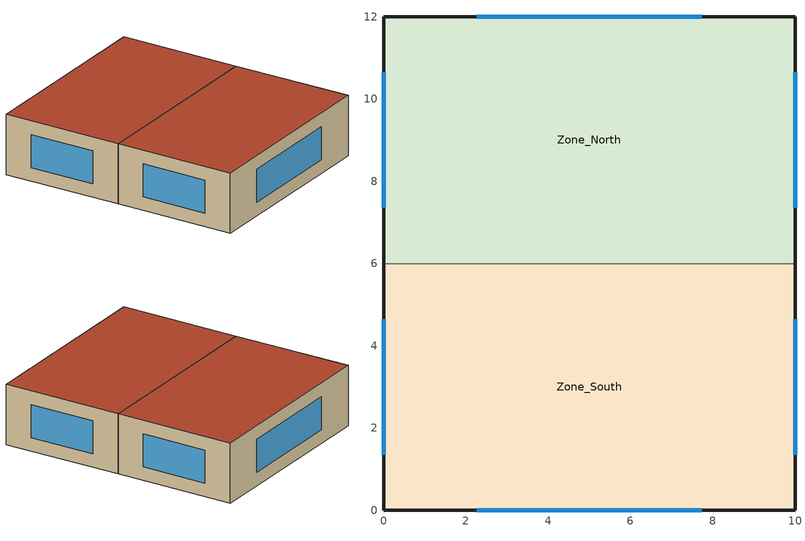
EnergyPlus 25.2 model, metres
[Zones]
Zone_South
 floor ground (BEM_Ground_Floor): 0,0 0,6 10,6 10,0 z0
 wall outside (BEM_Ext_Wall): 0,6 0,0 10,0 10,6 z0:3
 wall to Zone_North (BEM_Int_Wall): 10,6 0,6 z0:3
 window (BEM_Window): 2.26,0 7.74,0 / 10,1.36 10,4.64 / 0,4.64 0,1.36 z0.68:2.32
 roof outside (BEM_Roof): 0,0 10,0 10,6 0,6 z3
Zone_North
 floor ground (BEM_Ground_Floor): 0,6 0,12 10,12 10,6 z0
 wall outside (BEM_Ext_Wall): 10,6 10,12 0,12 0,6 z0:3
 window (BEM_Window): 10,7.36 10,10.64 / 7.74,12 2.26,12 / 0,10.64 0,7.36 z0.68:2.32
 roof outside (BEM_Roof): 0,6 10,6 10,12 0,12 z3
[Building]
Sample_Shoebox: 0, Suburbs, 0.04, 0.4, FullExterior, 25, 6
[Site:GroundTemperature:BuildingSurface]
18, 18, 18, 18, 18, 18, 18, 18, 18, 18, 18, 18
[Material]
BEM_Concrete_200: MediumRough, 0.2, 1.63, 2300, 1000, 0.9, 0.7, 0.7
BEM_Concrete_150: MediumRough, 0.15, 1.63, 2300, 1000, 0.9, 0.7, 0.7
BEM_Gypsum_25: Smooth, 0.025, 0.16, 800, 1090, 0.9, 0.5, 0.5
[Material:NoMass]
BEM_Ins_Wall: Rough, 1.9295, 0.9, 0.7, 0.7
BEM_Ins_Roof: Rough, 3.738, 0.9, 0.7, 0.7
[WindowMaterial:SimpleGlazingSystem]
BEM_Glazing: 2.7, 0.6, 0.7
[Construction]
BEM_Ext_Wall: BEM_Ins_Wall, BEM_Concrete_200
BEM_Int_Wall: BEM_Gypsum_25
BEM_Ground_Floor: BEM_Concrete_200
BEM_Roof: BEM_Ins_Roof, BEM_Concrete_150
BEM_Window: BEM_Glazing
[Zone]
Zone_South; Zone_North: 0, 0, 0, 0, 1, 1, autocalculate, 180, 60
[People]
Zone_South_People: Zone_South, BEM_Occupancy, People/Area, , 0.08, , 0.3, , BEM_Activity
Zone_North_People: Zone_North, BEM_Occupancy, People/Area, , 0.08, , 0.3, , BEM_Activity
[Lights]
Zone_South_Lights: Zone_South, BEM_Occupancy, Watts/Area, , 8, , 0.2, 0.4, 0.2, 1
Zone_North_Lights: Zone_North, BEM_Occupancy, Watts/Area, , 8, , 0.2, 0.4, 0.2, 1
[ElectricEquipment]
Zone_South_Equip: Zone_South, BEM_Occupancy, Watts/Area, , 10, , 0.1, 0.3, 0
Zone_North_Equip: Zone_North, BEM_Occupancy, Watts/Area, , 10, , 0.1, 0.3, 0
[ZoneInfiltration:DesignFlowRate]
Zone_South_Infiltration: Zone_South, BEM_Always_On, AirChanges/Hour, , , , 0.5, 1, 0, 0, 0
Zone_North_Infiltration: Zone_North, BEM_Always_On, AirChanges/Hour, , , , 0.5, 1, 0, 0, 0
[ZoneControl:Thermostat]
Zone_South_Thermostat: Zone_South, BEM_Ctrl_DualSetpoint, ThermostatSetpoint:DualSetpoint, Zone_South_DualSetpoint
Zone_North_Thermostat: Zone_North, BEM_Ctrl_DualSetpoint, ThermostatSetpoint:DualSetpoint, Zone_North_DualSetpoint
[ThermostatSetpoint:DualSetpoint]
Zone_South_DualSetpoint; Zone_North_DualSetpoint: BEM_Heat_Setpoint, BEM_Cool_Setpoint
[Zone equipment]
Zone_South: Zone_South_Ideal_Loads
Zone_North: Zone_North_Ideal_Loads
[ZoneHVAC:IdealLoadsAirSystem]
Zone_South_Ideal_Loads: , Zone_South_Supply_Inlet, , , 50, 13, 0.0156, 0.0077, NoLimit, , , NoLimit
Zone_North_Ideal_Loads: , Zone_North_Supply_Inlet, , , 50, 13, 0.0156, 0.0077, NoLimit, , , NoLimit
[Schedule:Constant]
BEM_Always_On: BEM_Fraction, 1
BEM_Ctrl_DualSetpoint: BEM_ControlType, 4
BEM_Heat_Setpoint: BEM_Temperature, 20
BEM_Cool_Setpoint: BEM_Temperature, 26
BEM_Activity: BEM_AnyNumber, 120
[Schedule:Compact]
BEM_Occupancy: BEM_Fraction, Through: 12/31, For: Weekdays, Until: 07:00, 0.1, Until: 19:00, 1, Until: 24:00, 0.2, For: AllOtherDays, Until: 24:00, 0.3
